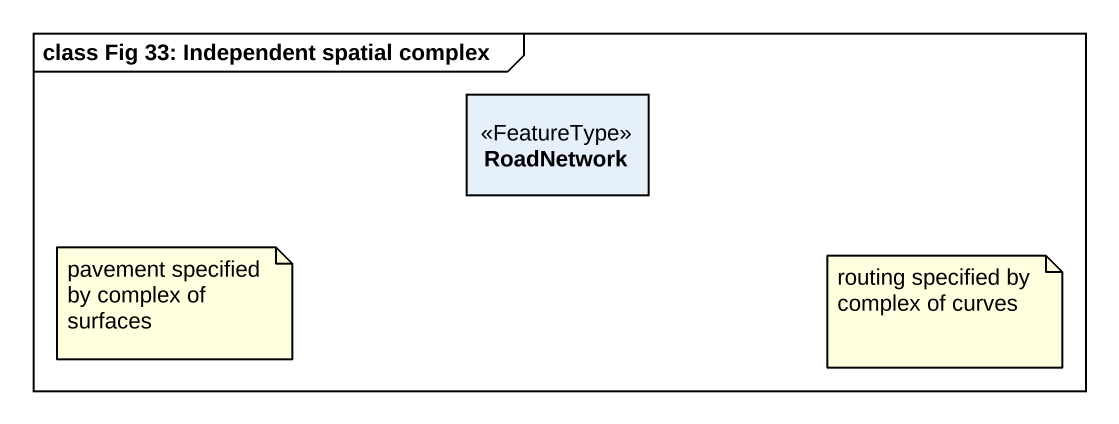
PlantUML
@startuml
mainframe class Fig 33: Independent spatial complex
hide circle
hide empty members
class RoadNetwork <<FeatureType>>
note as N1
  pavement specified by complex of surfaces
end note
note as N2
  routing specified by complex of curves
end note
@enduml
